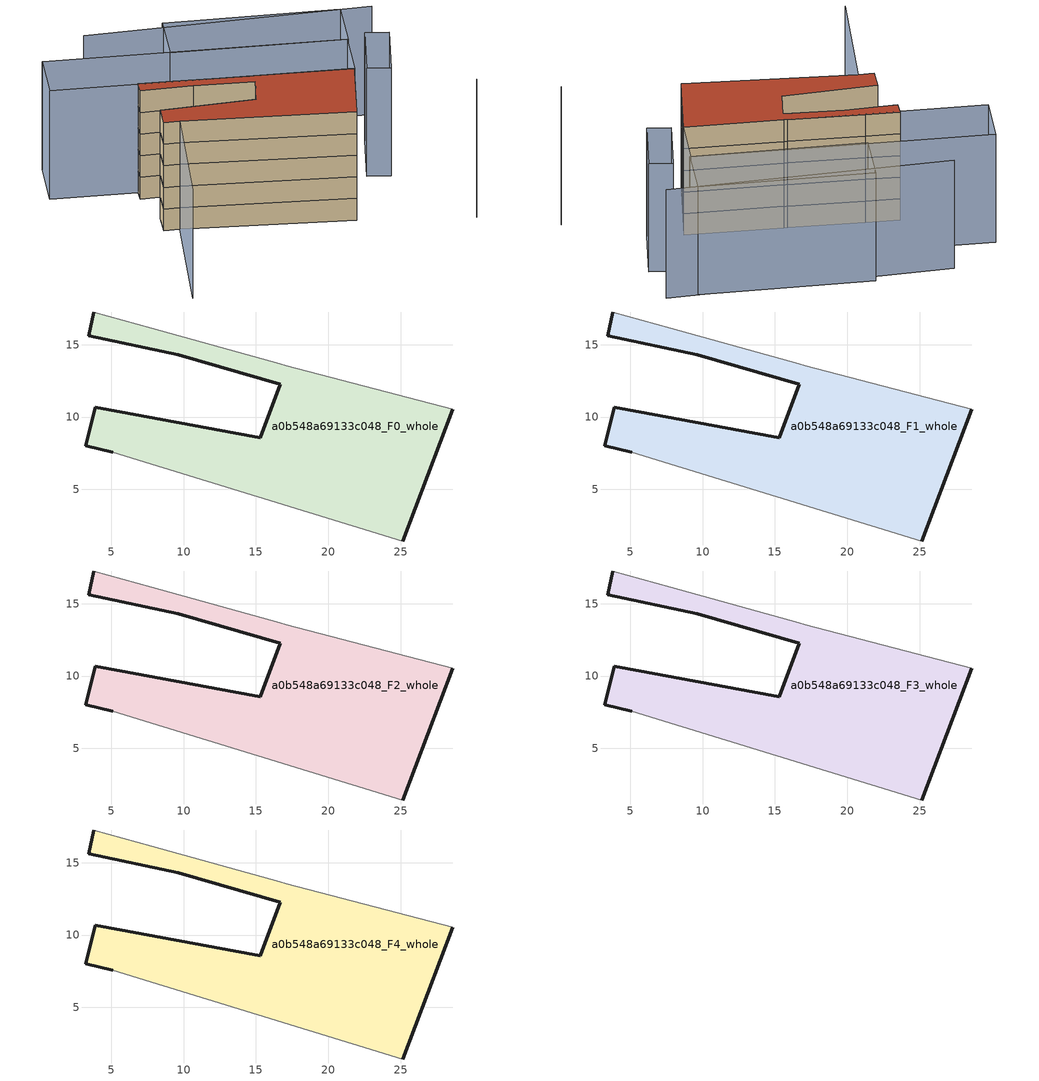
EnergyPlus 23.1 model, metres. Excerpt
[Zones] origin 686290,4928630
a0b548a69133c048_F0_whole
 floor ground (EU_floor_Construction): 28.61,10.53 25.15,1.43 5.11,7.58 3.25,8.01 3.89,10.69 15.31,8.58 16.69,12.28 9.65,14.3 3.45,15.63 3.8,17.26 7.81,16.14 16.64,13.69 17.1,13.56 z0
 wall outside (EU_wall_Construction): 3.8,17.26 3.45,15.63 9.65,14.3 16.69,12.28 15.31,8.58 3.89,10.69 3.25,8.01 5.11,7.58 / 25.15,1.43 28.61,10.53 z0:3
 wall adiabatic (EU_wall_Construction): 5.11,7.58 25.15,1.43 / 28.61,10.53 17.1,13.56 16.64,13.69 7.81,16.14 3.8,17.26 z0:3
a0b548a69133c048_F1_whole
 floor to a0b548a69133c048_F0_whole (EU_floor_Construction): 28.61,10.53 25.15,1.43 5.11,7.58 3.25,8.01 3.89,10.69 15.31,8.58 16.69,12.28 9.65,14.3 3.45,15.63 3.8,17.26 7.81,16.14 16.64,13.69 17.1,13.56 z3
 wall outside (EU_wall_Construction): 3.8,17.26 3.45,15.63 9.65,14.3 16.69,12.28 15.31,8.58 3.89,10.69 3.25,8.01 5.11,7.58 / 25.15,1.43 28.61,10.53 z3:6
 wall adiabatic (EU_wall_Construction): 5.11,7.58 25.15,1.43 / 28.61,10.53 17.1,13.56 16.64,13.69 7.81,16.14 3.8,17.26 z3:6
a0b548a69133c048_F2_whole
 floor to a0b548a69133c048_F1_whole (EU_floor_Construction): 28.61,10.53 25.15,1.43 5.11,7.58 3.25,8.01 3.89,10.69 15.31,8.58 16.69,12.28 9.65,14.3 3.45,15.63 3.8,17.26 7.81,16.14 16.64,13.69 17.1,13.56 z6
 wall outside (EU_wall_Construction): 3.8,17.26 3.45,15.63 9.65,14.3 16.69,12.28 15.31,8.58 3.89,10.69 3.25,8.01 5.11,7.58 / 25.15,1.43 28.61,10.53 z6:9
 wall adiabatic (EU_wall_Construction): 5.11,7.58 25.15,1.43 / 28.61,10.53 17.1,13.56 16.64,13.69 7.81,16.14 3.8,17.26 z6:9
a0b548a69133c048_F3_whole
 floor to a0b548a69133c048_F2_whole (EU_floor_Construction): 28.61,10.53 25.15,1.43 5.11,7.58 3.25,8.01 3.89,10.69 15.31,8.58 16.69,12.28 9.65,14.3 3.45,15.63 3.8,17.26 7.81,16.14 16.64,13.69 17.1,13.56 z9
 wall outside (EU_wall_Construction): 3.8,17.26 3.45,15.63 9.65,14.3 16.69,12.28 15.31,8.58 3.89,10.69 3.25,8.01 5.11,7.58 / 25.15,1.43 28.61,10.53 z9:12
 wall adiabatic (EU_wall_Construction): 5.11,7.58 25.15,1.43 / 28.61,10.53 17.1,13.56 16.64,13.69 7.81,16.14 3.8,17.26 z9:12
a0b548a69133c048_F4_whole
 floor to a0b548a69133c048_F3_whole (EU_floor_Construction): 28.61,10.53 25.15,1.43 5.11,7.58 3.25,8.01 3.89,10.69 15.31,8.58 16.69,12.28 9.65,14.3 3.45,15.63 3.8,17.26 7.81,16.14 16.64,13.69 17.1,13.56 z12
 wall outside (EU_wall_Construction): 3.8,17.26 3.45,15.63 9.65,14.3 16.69,12.28 15.31,8.58 3.89,10.69 3.25,8.01 5.11,7.58 / 25.15,1.43 28.61,10.53 z12:15
 wall adiabatic (EU_wall_Construction): 5.11,7.58 25.15,1.43 / 28.61,10.53 17.1,13.56 16.64,13.69 7.81,16.14 3.8,17.26 z12:15
 roof outside (EU_roof_Construction): 25.15,1.43 28.61,10.53 17.1,13.56 16.64,13.69 7.81,16.14 3.8,17.26 3.45,15.63 9.65,14.3 16.69,12.28 15.31,8.58 3.89,10.69 3.25,8.01 5.11,7.58 z15
shading: 38.47,-3.43 41.03,2.75 / 0.57,-7.19 5.11,7.58 / 5.11,7.58 25.15,1.43 / 35.96,22.64 2.05,29.64 / 30.01,10.04 32.87,17.47 / 32.87,17.47 35.58,16.43 / 35.58,16.43 32.72,9 / 32.72,9 30.01,10.04 / 28.72,10.5 -6.41,19.75 / -6.41,19.75 -4.72,26.17 / -4.72,26.17 30.41,16.92 / 30.41,16.92 28.72,10.5 / 30.56,16.88 9.99,22.14 / 9.99,22.14 11.66,28.67 / 11.66,28.67 32.23,23.41 / 32.23,23.41 30.56,16.88 z0:15
[Building]
EU S2 Campaign: North Axis=0; Terrain=City; Solar Distribution=FullExterior
[Site:Location]
Bologna: Latitude=44.5; Longitude=11.25; Time Zone=1; Elevation=37
[SizingPeriod:WeatherFileDays]
AnnualSizingPeriod: Begin Month=1; Begin Day of Month=1; End Month=12; End Day of Month=31; Day of Week for Start Day=Monday; Use Weather File Daylight Saving Period=No; Use Weather File Rain and Snow Indicators=No
[MATERIAL]
EU_InternalMass_Material: Roughness=MediumRough; Thickness=0.1; Conductivity=1; Density=1800; Specific Heat=900; Thermal Absorptance=0.9; Solar Absorptance=0.7; Visible Absorptance=0.7
[MATERIAL:NOMASS] Roughness=MediumRough; Thermal Absorptance=0.9; Solar Absorptance=0.7; Visible Absorptance=0.7
Name | Thermal Resistance
EU_wall_NoMass | 0.905828
EU_roof_NoMass | 0.37593
EU_floor_NoMass | 0.67114
[CONSTRUCTION]
EU_wall_Construction: EU_wall_NoMass
EU_roof_Construction: EU_roof_NoMass
EU_floor_Construction: EU_floor_NoMass
EU_InternalMass_Construction: EU_InternalMass_Material
[ZONE] Type=1; Multiplier=1; Ceiling Height=autocalculate; Floor Area=autocalculate; Part of Total Floor Area=Yes
Name | Volume
a0b548a69133c048_F0_whole | 503.732
a0b548a69133c048_F1_whole; a0b548a69133c048_F2_whole; a0b548a69133c048_F3_whole; a0b548a69133c048_F4_whole | 503.734
[INTERNALMASS] Construction=EU_InternalMass_Construction; Surface Area=167.911
Name | Zone or ZoneList
a0b548a69133c048_F0_whole_EU_InternalMass | a0b548a69133c048_F0_whole
a0b548a69133c048_F1_whole_EU_InternalMass | a0b548a69133c048_F1_whole
a0b548a69133c048_F2_whole_EU_InternalMass | a0b548a69133c048_F2_whole
a0b548a69133c048_F3_whole_EU_InternalMass | a0b548a69133c048_F3_whole
a0b548a69133c048_F4_whole_EU_InternalMass | a0b548a69133c048_F4_whole
[OTHEREQUIPMENT] Fuel Type=Electricity; Design Level Calculation Method=Watts/Area; Power per Zone Floor Area=1; Fraction Latent=0; Fraction Radiant=0; Fraction Lost=0; Carbon Dioxide Generation Rate=0; EndUse Subcategory=EU_Step8_InternalGains
Name | Zone or ZoneList or Space or SpaceList | Schedule
EU_Step8_InternalGain_a0b548a69133c048_F0_whole_f000 | a0b548a69133c048_F0_whole | EU_Step8_GainSchedule_a0b548a69133c048_F0_whole_f000
EU_Step8_InternalGain_a0b548a69133c048_F1_whole_f000 | a0b548a69133c048_F1_whole | EU_Step8_GainSchedule_a0b548a69133c048_F1_whole_f000
EU_Step8_InternalGain_a0b548a69133c048_F2_whole_f000 | a0b548a69133c048_F2_whole | EU_Step8_GainSchedule_a0b548a69133c048_F2_whole_f000
EU_Step8_InternalGain_a0b548a69133c048_F3_whole_f000 | a0b548a69133c048_F3_whole | EU_Step8_GainSchedule_a0b548a69133c048_F3_whole_f000
EU_Step8_InternalGain_a0b548a69133c048_F4_whole_f000 | a0b548a69133c048_F4_whole | EU_Step8_GainSchedule_a0b548a69133c048_F4_whole_f000
[ZONEVENTILATION:DESIGNFLOWRATE] Schedule=EU_AlwaysOn; Design Flow Rate Calculation Method=AirChanges/Hour; Air Changes per Hour=0.73129; Ventilation Type=Natural; Fan Pressure Rise=0; Fan Total Efficiency=1; Constant Term Coefficient=1; Temperature Term Coefficient=0; Velocity Term Coefficient=0; Velocity Squared Term Coefficient=0; Minimum Indoor Temperature=-100; Maximum Indoor Temperature=100; Delta Temperature=-100; Minimum Outdoor Temperature=-100; Maximum Outdoor Temperature=100; Maximum Wind Speed=40
Name | Zone or ZoneList or Space or SpaceList
EU_ConstantAir_a0b548a69133c048_F0_whole | a0b548a69133c048_F0_whole
EU_ConstantAir_a0b548a69133c048_F1_whole | a0b548a69133c048_F1_whole
EU_ConstantAir_a0b548a69133c048_F2_whole | a0b548a69133c048_F2_whole
EU_ConstantAir_a0b548a69133c048_F3_whole | a0b548a69133c048_F3_whole
EU_ConstantAir_a0b548a69133c048_F4_whole | a0b548a69133c048_F4_whole
[HVACTEMPLATE:THERMOSTAT] Constant Heating Setpoint=20; Constant Cooling Setpoint=50
EU_HeatOnly_a0b548a69133c048_F0_whole; EU_HeatOnly_a0b548a69133c048_F1_whole; EU_HeatOnly_a0b548a69133c048_F2_whole; EU_HeatOnly_a0b548a69133c048_F3_whole; EU_HeatOnly_a0b548a69133c048_F4_whole
[HVACTEMPLATE:ZONE:IDEALLOADSAIRSYSTEM] System Availability Schedule=EU_AlwaysOn; Maximum Heating Supply Air Temperature=50; Minimum Cooling Supply Air Temperature=13; Maximum Heating Supply Air Humidity Ratio=0.0156; Minimum Cooling Supply Air Humidity Ratio=0.0077; Heating Limit=NoLimit; Cooling Limit=NoLimit; Heating Availability Schedule=EU_AlwaysOn; Cooling Availability Schedule=EU_CoolingOff; Dehumidification Control Type=ConstantSensibleHeatRatio; Cooling Sensible Heat Ratio=0.7; Dehumidification Setpoint=60; Humidification Control Type=None; Humidification Setpoint=30; Outdoor Air Method=None; Outdoor Air Flow Rate per Person=0.00944; Outdoor Air Flow Rate per Zone Floor Area=0; Outdoor Air Flow Rate per Zone=0; Demand Controlled Ventilation Type=None; Outdoor Air Economizer Type=NoEconomizer; Heat Recovery Type=None; Sensible Heat Recovery Effectiveness=0.7; Latent Heat Recovery Effectiveness=0.65
Name | Template Thermostat
a0b548a69133c048_F0_whole | EU_HeatOnly_a0b548a69133c048_F0_whole
a0b548a69133c048_F1_whole | EU_HeatOnly_a0b548a69133c048_F1_whole
a0b548a69133c048_F2_whole | EU_HeatOnly_a0b548a69133c048_F2_whole
a0b548a69133c048_F3_whole | EU_HeatOnly_a0b548a69133c048_F3_whole
a0b548a69133c048_F4_whole | EU_HeatOnly_a0b548a69133c048_F4_whole
[SIZING:ZONE] Zone Cooling Design Supply Air Temperature Input Method=SupplyAirTemperature; Zone Cooling Design Supply Air Temperature=13; Zone Heating Design Supply Air Temperature Input Method=SupplyAirTemperature; Zone Heating Design Supply Air Temperature=50; Zone Cooling Design Supply Air Humidity Ratio=0.008; Zone Heating Design Supply Air Humidity Ratio=0.008; Cooling Design Air Flow Method=DesignDay; Cooling Design Air Flow Rate=0; Cooling Minimum Air Flow per Zone Floor Area=0.000762; Cooling Minimum Air Flow=0; Cooling Minimum Air Flow Fraction=0.2; Heating Design Air Flow Method=DesignDay; Heating Design Air Flow Rate=0; Heating Maximum Air Flow per Zone Floor Area=0.002032; Heating Maximum Air Flow=0.141576; Heating Maximum Air Flow Fraction=0.3; Account for Dedicated Outdoor Air System=No; Dedicated Outdoor Air System Control Strategy=NeutralSupplyAir; Dedicated Outdoor Air Low Setpoint Temperature for Design=autosize; Dedicated Outdoor Air High Setpoint Temperature for Design=autosize; Zone Load Sizing Method=Sensible Load Only No Latent Load; Zone Latent Cooling Design Supply Air Humidity Ratio Input Method=HumidityRatioDifference; Zone Cooling Design Supply Air Humidity Ratio Difference=0.005; Zone Latent Heating Design Supply Air Humidity Ratio Input Method=HumidityRatioDifference; Zone Humidification Design Supply Air Humidity Ratio Difference=0.005
a0b548a69133c048_F0_whole; a0b548a69133c048_F1_whole; a0b548a69133c048_F2_whole; a0b548a69133c048_F3_whole; a0b548a69133c048_F4_whole
[SCHEDULE:CONSTANT]
Name | Hourly Value
EU_AlwaysOn | 1
EU_CoolingOff | 0
[SCHEDULE:FILE] Column Number=1; Rows to Skip at Top=0; Number of Hours of Data=8760; Column Separator=Comma; Interpolate to Timestep=No; Minutes per Item=60; Adjust Schedule for Daylight Savings=Yes
Name | File
EU_Step8_GainSchedule_a0b548a69133c048_F0_whole_f000 | ../../schedules/a0b548a69133c048/a0b548a69133c048_F0_whole_f000_gain.csv
EU_Step8_GainSchedule_a0b548a69133c048_F1_whole_f000 | ../../schedules/a0b548a69133c048/a0b548a69133c048_F1_whole_f000_gain.csv
EU_Step8_GainSchedule_a0b548a69133c048_F2_whole_f000 | ../../schedules/a0b548a69133c048/a0b548a69133c048_F2_whole_f000_gain.csv
EU_Step8_GainSchedule_a0b548a69133c048_F3_whole_f000 | ../../schedules/a0b548a69133c048/a0b548a69133c048_F3_whole_f000_gain.csv
EU_Step8_GainSchedule_a0b548a69133c048_F4_whole_f000 | ../../schedules/a0b548a69133c048/a0b548a69133c048_F4_whole_f000_gain.csv
